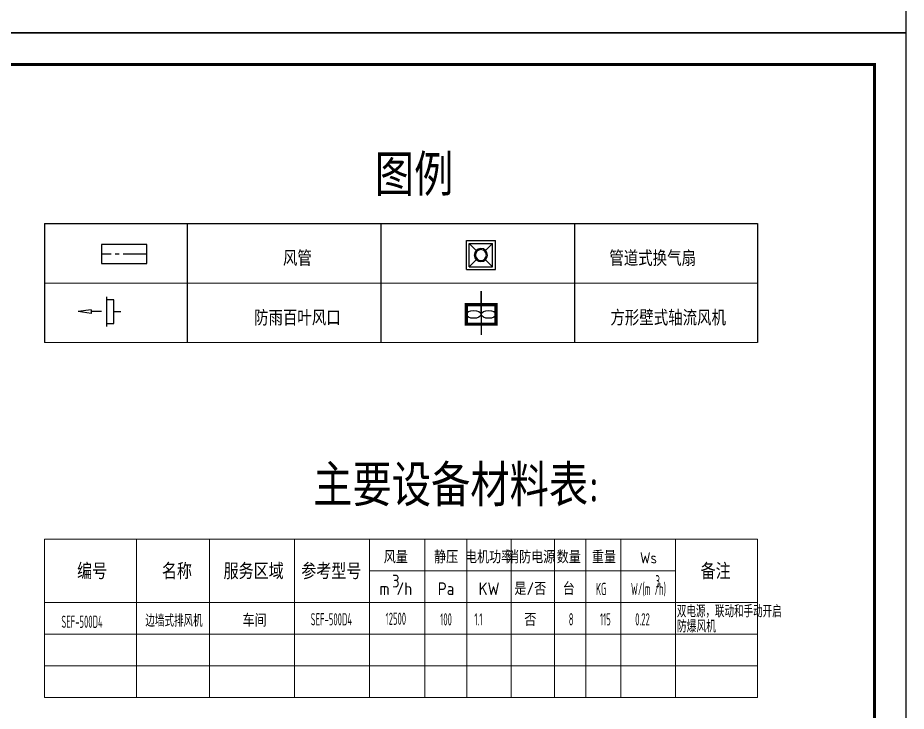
# Model space of a CAD drawing. Extents: x 4773402 to 7068445, y -422737 to 2032183.
# Drawn here: x 4804754 to 4832807, y -342754 to -320862 of the extents above; entities that cross this region are included whole.
import ezdxf
from ezdxf.enums import TextEntityAlignment as Align

# ---------------------------------------------------------------- set-up
doc = ezdxf.new("R2010")
doc.units = 0
doc.header["$LTSCALE"] = 1000
doc.header["$MEASUREMENT"] = 0
doc.linetypes.add('CENTER2', pattern=[1.125, 0.75, -0.125, 0.125, -0.125])
doc.layers.get('0').update_dxf_attribs({"linetype": 'CONTINUOUS'})
for name, color, linetype in [('DUCT-回风风口', 7, 'CONTINUOUS'), ('DUCT-送风中心线', 5, 'CENTER2'), ('DUCT-送风管', 4, 'CONTINUOUS'), ('PUB_TEXT', 7, 'CONTINUOUS'), ('TH_TITLE', 7, 'CONTINUOUS')]:
    doc.layers.add(name, color=color, linetype=linetype)
doc.styles.get("Standard").update_dxf_attribs({"font": 'SCEIE', "bigfont": 'SCEIC'})

# ---------------------------------------------------------------- blocks, each defined once
blk = doc.blocks.new('$风口$00000098')
for p, q in [((100, 250), (100, -250)), ((0, 200), (100, 200)), ((0, -200), (0, 200)), ((0, 0), (-100, 0)), ((172, 0), (315, 0)), ((315, 31), (500, 0)), ((315, 31), (315, -31)), ((315, -31), (500, 0)), ((100, -200), (0, -200))]:
    blk.add_line(p, q)

msp = doc.modelspace()

# ---------------------------------------------------------------- linework, layer by layer
at = {"color": 2}
for p, q in [((4818918.2, -328813.1), (4818918.2, -327894.7)), ((4818918.2, -327894.7), (4819836.7, -327894.7)), ((4819836.7, -328813.1), (4819836.7, -327894.7)), ((4819010.1, -328721.3), (4819010.1, -327986.5)), ((4819010.1, -327986.5), (4819744.8, -327986.5)), ((4819010.1, -327986.5), (4819744.8, -327986.5)), ((4819744.8, -328721.3), (4819744.8, -327986.5)), ((4819010.1, -328721.3), (4819744.8, -328721.3)), ((4818918.2, -328813.1), (4819836.7, -328813.1))]:
    msp.add_line(p, q, dxfattribs=at)
for p, q in [((4819010.1, -327986.5), (4819230.4, -328206.9)), ((4819524.5, -328206.9), (4819744.8, -327986.5)), ((4819836.7, -328506.9, 9177.7), (4819836.7, -328201, 9177.7)), ((4819010.1, -328721.3), (4819230.4, -328501)), ((4819524.5, -328501), (4819744.8, -328721.3))]:
    msp.add_line(p, q)
at = {"linetype": 'ByBlock'}
msp.add_line((4819385.4, -330218.4), (4819385.4, -329498.2), dxfattribs=at)
at = {"color": 2, "linetype": 'ByBlock'}
msp.add_line((4819385.4, -329498.2), (4819385.4, -330872.5), dxfattribs=at)
at = {"color": 2, "linetype": 'ByBlock', "const_width": 100}
msp.add_lwpolyline([(4818916, -329917.3), (4819856, -329917.3), (4819856, -330537.3), (4818916, -330537.3), (4818916, -329917.3)], dxfattribs=at)
at = {"extrusion": (0, 0, -1)}
for major_axis, start_param, end_param in [((0, 208), 3.1373587, 9.420544), ((-0.6, 173.3), 3.137413, 9.4205983)]:
    msp.add_ellipse((4819377.4, -328353.9), major_axis=major_axis, ratio=1, start_param=start_param, end_param=end_param, dxfattribs=at)
at = {"color": 2, "linetype": 'ByBlock'}
for centre in [(4819151, -330227.3), (4819621, -330227.3)]:
    msp.add_ellipse(centre, major_axis=(-235, 0), ratio=0.5235927, dxfattribs=at)
at = {"layer": 'DUCT-送风中心线'}
msp.add_line((4808830.6, -328320), (4807397.5, -328320), dxfattribs=at)
at = {"layer": 'DUCT-送风管'}
for p, q in [((4808830.6, -328022), (4807397.5, -328022)), ((4807397.5, -328022), (4807397.5, -328617.9)), ((4808830.6, -328617.9), (4808830.6, -328022)), ((4807397.5, -328617.9), (4808830.6, -328617.9))]:
    msp.add_line(p, q, dxfattribs=at)
at = {"layer": 'PUB_TEXT'}
for p, q in [((4805594.8, -327356.3), (4805594.8, -331115.4)), ((4805594.8, -327356.3), (4816214.2, -327356.3)), ((4810104.2, -327356.3), (4810104.2, -331115.4)), ((4816214.2, -327356.3), (4828114, -327356.3)), ((4816214.2, -327356.3), (4816214.2, -331115.4)), ((4822329.5, -327356.3), (4822329.5, -331115.4)), ((4828114, -327356.3), (4828114, -331115.4))]:
    msp.add_line(p, q, dxfattribs=at)
at = {"layer": 'PUB_TEXT', "lineweight": 0}
for p, q in [((4805594.8, -329235.8), (4816214.2, -329235.8)), ((4816214.2, -329235.8), (4828114, -329235.8)), ((4805594.8, -331115.4), (4816214.2, -331115.4)), ((4816214.2, -331115.4), (4828114, -331115.4)), ((4805594.8, -337324.8), (4828114, -337324.8)), ((4805594.8, -337324.8), (4805594.8, -342324.8)), ((4808506.4, -337324.8), (4808506.4, -342324.8)), ((4810805.6, -337324.8), (4810805.6, -342324.8)), ((4813492.2, -337324.8), (4813492.2, -342324.8)), ((4815857.8, -337324.8), (4815857.8, -342324.8)), ((4817604.9, -337324.8), (4817604.9, -342324.8)), ((4818937.1, -337324.8), (4818937.1, -342324.8)), ((4820329, -337324.8), (4820329, -342324.8)), ((4821700.6, -337324.8), (4821700.6, -342324.8)), ((4821700.6, -337324.8), (4821700.6, -342324.8)), ((4822686.8, -337324.8), (4822686.8, -342324.8)), ((4823797.8, -337324.8), (4823797.8, -342324.8)), ((4825524.7, -337324.8), (4825524.7, -342324.8)), ((4828114, -337324.8), (4828114, -342324.8)), ((4815857.8, -338324.8), (4825524.7, -338324.8)), ((4805594.8, -339324.8), (4828114, -339324.8)), ((4807114, -339324.8), (4828114, -339324.8)), ((4805594.8, -340324.8), (4828114, -340324.8)), ((4805594.8, -341324.8), (4828114, -341324.8)), ((4807114, -341324.8), (4828114, -341324.8)), ((4805594.8, -342324.8), (4828114, -342324.8))]:
    msp.add_line(p, q, dxfattribs=at)
at = {"layer": 'TH_TITLE'}
for points in [[(4773407.2, -321337.3), (4832807.2, -321337.3), (4832807.2, -279337.3), (4773407.2, -279337.3)], [(4773407.2, -363337.3), (4832807.2, -363337.3), (4832807.2, -321337.3), (4773407.2, -321337.3)]]:
    msp.add_lwpolyline(points, close=True, dxfattribs=at)
at = {"layer": 'TH_TITLE', "const_width": 100}
msp.add_lwpolyline([(4775907.2, -362337.3), (4831807.2, -362337.3), (4831807.2, -322337.3), (4775907.2, -322337.3)], close=True, dxfattribs=at)
at = {"layer": 'TH_TITLE', "const_width": 80}
msp.add_lwpolyline([(4831807.2, -362337.3), (4831807.2, -322337.3)], dxfattribs=at)

# ---------------------------------------------------------------- block references
at = {"layer": 'DUCT-回风风口', "color": 4, "xscale": 2.25, "yscale": -1.875, "zscale": 1.5, "rotation": 180}
msp.add_blockref('$风口$00000098', (4807785.1, -330139.4, 3900), dxfattribs=at)

# ---------------------------------------------------------------- texts
at = {"layer": 'PUB_TEXT', "lineweight": 0}
for s, p in [('图例', (4816027.7, -326486.6)), ('主要设备材料表:', (4814083.5, -336284.1))]:
    msp.add_text(s, height=1305.25, dxfattribs=at).set_placement(p)
for s, height, p in [('风管', 480, (4813581.8, -328698.9)), ('管道式换气扇', 480, (4824800.3, -328698.9)), ('防雨百叶风口', 480, (4813581.8, -330578.4)), ('方形壁式轴流风机', 480, (4825290.7, -330578.4)), ('风量', 400, (4816691.4, -338087.1)), ('静压', 400, (4818277.5, -338087.1)), ('电机功率', 400, (4819635.8, -338087.1)), ('消防电源', 400, (4820962.3, -338087.1)), ('数量', 400, (4822151.2, -338087.1)), ('重量', 400, (4823262.7, -338087.1)), ('Ws', 350, (4824668.7, -338087.1)), ('编号', 500, (4807102.1, -338587.1)), ('名称', 500, (4809779.8, -338587.1)), ('服务区域', 500, (4812201.7, -338587.1)), ('参考型号', 500, (4814655.3, -338587.1)), ('备注', 500, (4826790.3, -338587.1)), ('3', 400, (4816691.4, -338845.4)), ('m /h', 400, (4816691.4, -339087.1)), ('Pa', 400, (4818277.5, -339087.1)), ('KW', 400, (4819635.8, -339087.1)), ('是/否', 400, (4820938, -339087.1)), ('台', 400, (4822151.2, -339087.1)), ('车间', 400, (4812230.6, -340087.1)), ('否', 400, (4820938, -340063.7))]:
    msp.add_text(s, height=height, dxfattribs=at).set_placement(p, align=Align.CENTER)
at = {"layer": 'PUB_TEXT', "width": 0.6}
for s, height, p in [('3', 385.8, (4824960.7, -338845.4)), ('KG', 385.82, (4823174, -339087.1)), ('W/(m /h)', 385.82, (4824668.7, -339087.1)), ('边墙式排风机', 385.82, (4809687.1, -340087.1)), ('SEF-500D4', 385.82, (4814655.3, -340044.7)), ('12500', 385.82, (4816691.4, -340027.6))]:
    msp.add_text(s, height=height, dxfattribs=at).set_placement(p, align=Align.CENTER)
at = {"layer": 'PUB_TEXT'}
for s, height, width, p in [('双电源，联动和手动开启', 385.816, 0.6, (4825565, -339791.4)), ('100', 385.82, 0.6, (4818093.4, -340048.4)), ('1.1', 385.82, 0.6, (4819169.8, -340044.7)), ('8', 385.8, 0.6, (4822151.2, -340044.7)), ('115', 385.82, 0.6, (4823137.3, -340044.7)), ('0.22', 385.82, 0.6, (4824248.4, -340044.7)), ('SEF-500D4', 385.82, 0.6, (4806129.9, -340122.2)), ('防爆风机', 385.82, 0.8, (4825565, -340268.5))]:
    msp.add_text(s, height=height, dxfattribs=dict(at, width=width)).set_placement(p)

doc.saveas('drawing.dxf')
